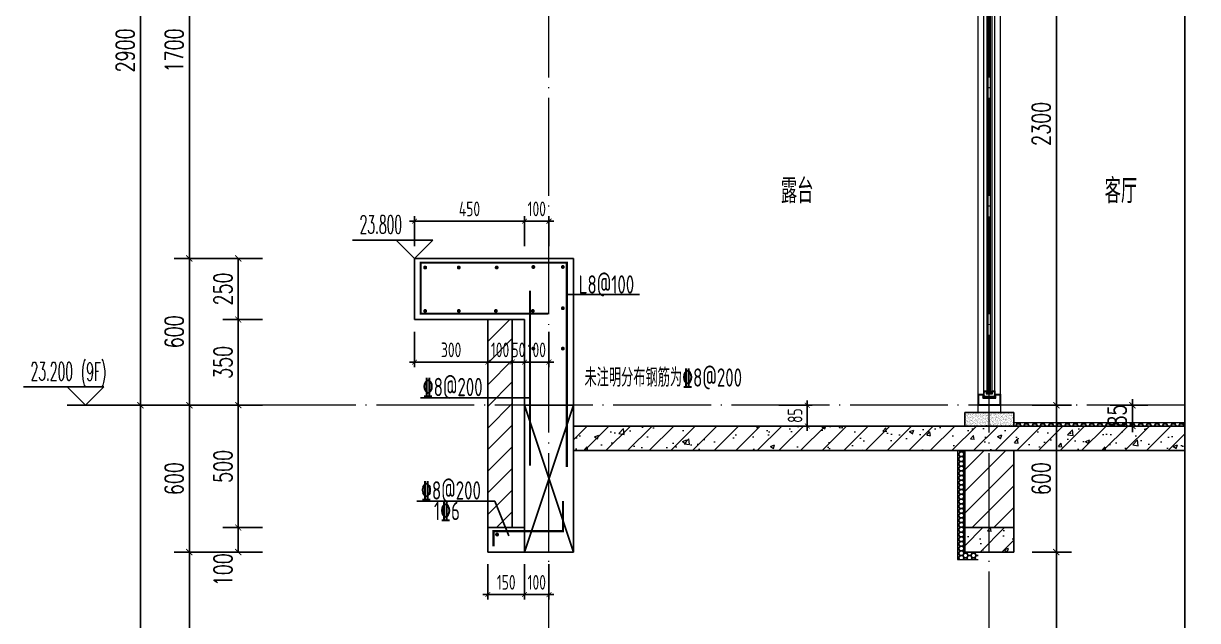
# Model space of a CAD drawing. Extents: x -1058961 to 23600, y -449123 to 2751847.
# Drawn here: x -97364 to -92565, y -19283 to -16843 of the extents above; entities that cross this region are included whole.
import ezdxf

# ---------------------------------------------------------------- set-up
doc = ezdxf.new("R2010")
doc.units = 0
doc.header["$LTSCALE"] = 1000
doc.linetypes.add('DOTE', pattern=[2.42, 2, -0.2, 0.02, -0.2])
doc.layers.get('0').update_dxf_attribs({"linetype": 'CONTINUOUS'})
doc.layers.get('DEFPOINTS').update_dxf_attribs({"linetype": 'CONTINUOUS'})
for name, color, linetype in [('DIM', 2, 'CONTINUOUS'), ('DIM_ELEV', 3, 'CONTINUOUS'), ('DIM_SYMB', 3, 'CONTINUOUS'), ('PUB_DIM', 3, 'CONTINUOUS'), ('PUB_TEXT', 2, 'CONTINUOUS'), ('REIN', 6, 'CONTINUOUS'), ('S-大样-砼线', 7, 'CONTINUOUS'), ('S-引出线', 40, 'CONTINUOUS'), ('TEXT', 2, 'CONTINUOUS'), ('WALL', 5, 'CONTINUOUS'), ('立面-看线', 251, 'CONTINUOUS')]:
    doc.layers.add(name, color=color, linetype=linetype)
for name, color, linetype, lineweight in [('DOTE', 19, 'DOTE', 9), ('PUB_HATCH', 8, 'CONTINUOUS', 9), ('S_WINDOW', 144, 'CONTINUOUS', 15), ('细细', 250, 'CONTINUOUS', 0)]:
    doc.layers.add(name, color=color, linetype=linetype, lineweight=lineweight)
doc.styles.add('_TCH_DIM', font='SIMPLEX.shx', dxfattribs={"width": 0.7, "bigfont": 'GBCBIG.shx'})
doc.styles.add('_TCH_DIM_T3', font='SIMPLEX', dxfattribs={"width": 0.705882, "bigfont": 'GBCBIG'})
doc.styles.add('TSSD_DIMENSION', font='Tssdeng.shx', dxfattribs={"width": 0.7, "bigfont": 'tssdchn.shx'})
doc.styles.add('TSSD_REIN', font='tssdeng.shx', dxfattribs={"width": 0.7, "height": 300, "bigfont": 'tssdchn.shx'})
doc.dimstyles.new('_TCH_ARCH&&25', dxfattribs={"dimtxt": 74.375, "dimasz": 25, "dimexe": 62.5, "dimexo": 75, "dimgap": 25, "dimtad": 1, "dimdec": 0, "dimzin": 0, "dimdsep": 46, "dimtxsty": '_TCH_DIM_T3', "dimblk": 'ARCHTICK', "dimcen": 0.09, "dimclrt": 7, "dimazin": 0, "dimtfac": 1, "dimtdec": 0, "dimtix": 1, "dimtmove": 2, "dimatfit": 3, "dimldrblk": 'ARCHTICK', "dimfxl": 0, "dimtolj": 1, "dimtzin": 0, "dimarcsym": 0})
doc.dimstyles.new('TSSD_20_20', dxfattribs={"dimtxt": 60, "dimasz": 20, "dimexe": 20, "dimexo": 50, "dimgap": 20, "dimtad": 1, "dimdec": 0, "dimzin": 0, "dimdsep": 46, "dimtxsty": 'TSSD_DIMENSION', "dimblk": 'ARCHTICK', "dimblk1": 'ARCHTICK', "dimblk2": 'ARCHTICK', "dimcen": 0, "dimdle": 20, "dimclrt": 7, "dimadec": 0, "dimazin": 0, "dimtfac": 1, "dimtdec": 0, "dimtix": 1, "dimtmove": 2, "dimatfit": 3, "dimfxl": 0, "dimtolj": 1, "dimtzin": 0, "dimarcsym": 0})
pattern_1 = [(315, (145053.3697, 680712.4302), (-1.76776695, -1.76776695), []), (315, (145054.5482, 680712.4302), (-1.76776695, -1.76776695), [])]
pattern_2 = [(315, (145053.3697, 678374.192), (-1.76776695, -1.76776695), []), (315, (145054.5482, 678374.192), (-1.76776695, -1.76776695), [])]
pattern_3 = [(45, (-668291.086, 135584.79), (-44.1941915, 44.1941915), [])]
pattern_4 = [(45, (-668291.086, 135539.91), (-44.194174, 44.194174), []), (50, (-668291.09, 135539.91), (179.315046, -15.688034), [18.75, -206.25]), (355, (-668291.09, 135539.91), (-34.687833, 188.048033), [15, -165]), (100.4514, (-668276.14, 135538.6), (144.627345, 172.359886), [15.93505, -175.28553]), (46.1842, (-668291.09, 135589.9), (266.81026, -41.37975), [28.125, -309.375]), (96.6356, (-668268.85, 135586.46), (233.66568, 243.52947), [23.90257, -262.92825]), (351.1842, (-668291.1, 135589.9), (233.66549, 243.52965), [22.5, -247.5]), (21, (-668266.09, 135577.41), (149.226763, -100.654723), [18.75, -206.25]), (326, (-668266.09, 135577.41), (60.828833, 181.28751), [15, -165]), (71.4514, (-668253.65, 135569.02), (210.055657, 80.632624), [15.93505, -175.28553]), (37.5, (-668291.086, 135539.91), (3.039964, 83.2234635), [0, -163, 0, -167.5, 0, -165.625]), (7.5, (-668291.09, 135539.91), (65.767384, 98.602928), [0, -95.5, 0, -159.25, 0, -63.125]), (327.5, (-668346.836, 135539.91), (133.455609, -5.638718), [0, -62.5, 0, -195, 0, -258.75]), (317.5, (-668371.84, 135539.91), (145.796542, 25.026246), [0, -81.25, 0, -129.5, 0, -183.75])]

# ---------------------------------------------------------------- blocks, each defined once
blk = doc.blocks.new('afzdfsregf')
at = {"layer": '细细'}
h = blk.add_hatch(dxfattribs=at)
h.set_pattern_fill('金属', color=256, style=0)
h.set_pattern_definition(pattern_1)
h.paths.add_polyline_path([(221063.8, 608913.8), (221043.8, 608913.8), (221043.8, 608927.3), (220993.8, 608927.3), (220993.8, 608913.8), (220973.8, 608913.8), (220973.8, 608958.8), (221063.8, 608958.8)])
h.paths.add_polyline_path([(221045.8, 608929.3), (221045.8, 608915.8), (221061.8, 608915.8), (221061.8, 608956.8), (220975.8, 608956.8), (220975.8, 608915.8), (220991.8, 608915.8), (220991.8, 608929.3)], flags=16)
h = blk.add_hatch(dxfattribs=at)
h.set_pattern_fill('金属', color=256, style=0)
h.set_pattern_definition(pattern_1)
h.paths.add_polyline_path([(220996.3, 608925.3), (220996.3, 608900.3), (221008.3, 608900.3), (221008.3, 608910.3), (221029.3, 608910.3), (221029.3, 608900.3), (221041.3, 608900.3), (221041.3, 608925.3)])
h.paths.add_polyline_path([(221039.3, 608923.3), (221039.3, 608902.3), (221031.3, 608902.3), (221031.3, 608912.3), (221006.3, 608912.3), (221006.3, 608902.3), (220998.3, 608902.3), (220998.3, 608923.3)], flags=16)
h = blk.add_hatch(color=256, dxfattribs=at)
edge = h.paths.add_edge_path()
edge.add_line((221023.3, 608910.3), (221023.3, 608898.3))
edge.add_arc((221018.8, 608890), 9.44, 61.5175, 118.4825)
edge.add_line((221014.3, 608898.3), (221014.3, 608910.3))
edge.add_arc((221018.8, 608918.6), 9.44, 241.5175, 298.4825)
h = blk.add_hatch(color=256, dxfattribs=at)
edge = h.paths.add_edge_path()
edge.add_line((221023.3, 606707.3), (221023.3, 606719.3))
edge.add_arc((221018.8, 606727.6), 9.44, 241.5175, 298.4825, ccw=False)
edge.add_line((221014.3, 606719.3), (221014.3, 606707.3))
edge.add_arc((221018.8, 606699), 9.44, 61.5175, 118.4825, ccw=False)
h = blk.add_hatch(dxfattribs=at)
h.set_pattern_fill('金属', color=256, style=0)
h.set_pattern_definition(pattern_2)
h.paths.add_polyline_path([(221063.8, 606703.8), (221043.8, 606703.8), (221043.8, 606690.3), (220993.8, 606690.3), (220993.8, 606703.8), (220973.8, 606703.8), (220973.8, 606658.8), (221063.8, 606658.8)])
h.paths.add_polyline_path([(221045.8, 606688.3), (221045.8, 606701.8), (221061.8, 606701.8), (221061.8, 606660.8), (220975.8, 606660.8), (220975.8, 606701.8), (220991.8, 606701.8), (220991.8, 606688.3)], flags=16)
h = blk.add_hatch(dxfattribs=at)
h.set_pattern_fill('金属', color=256, style=0)
h.set_pattern_definition(pattern_2)
h.paths.add_polyline_path([(220996.3, 606692.3), (220996.3, 606717.3), (221008.3, 606717.3), (221008.3, 606707.3), (221029.3, 606707.3), (221029.3, 606717.3), (221041.3, 606717.3), (221041.3, 606692.3)])
h.paths.add_polyline_path([(221039.3, 606694.3), (221039.3, 606715.3), (221031.3, 606715.3), (221031.3, 606705.3), (221006.3, 606705.3), (221006.3, 606715.3), (220998.3, 606715.3), (220998.3, 606694.3)], flags=16)
at = {"layer": 'S_WINDOW'}
for p, q in [((220973.8, 606703.8), (220973.8, 608913.8)), ((220996.3, 606717.3), (220996.3, 608900.3)), ((221041.3, 606717.3), (221041.3, 608900.3)), ((221063.8, 606703.8), (221063.8, 608913.8))]:
    blk.add_line(p, q, dxfattribs=at)
for points in [[(220973.8, 608958.8), (220973.8, 608913.8), (220993.8, 608913.8), (220993.8, 608927.3), (221043.8, 608927.3), (221043.8, 608913.8), (221063.8, 608913.8), (221063.8, 608958.8)], [(220975.8, 608956.8), (220975.8, 608915.8), (220991.8, 608915.8), (220991.8, 608929.3), (221045.8, 608929.3), (221045.8, 608915.8), (221061.8, 608915.8), (221061.8, 608956.8)], [(220996.3, 608925.3), (220996.3, 608900.3), (221008.3, 608900.3), (221008.3, 608910.3), (221029.3, 608910.3), (221029.3, 608900.3), (221041.3, 608900.3), (221041.3, 608925.3)], [(220998.3, 608923.3), (220998.3, 608902.3), (221006.3, 608902.3), (221006.3, 608912.3), (221031.3, 608912.3), (221031.3, 608902.3), (221039.3, 608902.3), (221039.3, 608923.3)], [(220973.8, 606658.8), (220973.8, 606703.8), (220993.8, 606703.8), (220993.8, 606690.3), (221043.8, 606690.3), (221043.8, 606703.8), (221063.8, 606703.8), (221063.8, 606658.8)], [(220975.8, 606660.8), (220975.8, 606701.8), (220991.8, 606701.8), (220991.8, 606688.3), (221045.8, 606688.3), (221045.8, 606701.8), (221061.8, 606701.8), (221061.8, 606660.8)], [(220996.3, 606692.3), (220996.3, 606717.3), (221008.3, 606717.3), (221008.3, 606707.3), (221029.3, 606707.3), (221029.3, 606717.3), (221041.3, 606717.3), (221041.3, 606692.3)], [(220998.3, 606694.3), (220998.3, 606715.3), (221006.3, 606715.3), (221006.3, 606705.3), (221031.3, 606705.3), (221031.3, 606715.3), (221039.3, 606715.3), (221039.3, 606694.3)]]:
    blk.add_lwpolyline(points, close=True, dxfattribs=at)
at = {"layer": '细细'}
for points in [[(221008.3, 608900.3), (221008.3, 606717.3)], [(221014.3, 606719.3), (221014.3, 608910.3)], [(221023.3, 606719.3), (221023.3, 608910.3)], [(221029.3, 608900.3), (221029.3, 606717.3)]]:
    blk.add_lwpolyline(points, dxfattribs=at)
for points in [[(221023.3, 608910.3), (221023.3, 608898.3, 0.253805), (221014.3, 608898.3), (221014.3, 608910.3, 0.253805)], [(221023.3, 606707.3), (221023.3, 606719.3, -0.253805), (221014.3, 606719.3), (221014.3, 606707.3, -0.253805)]]:
    blk.add_lwpolyline(points, format="xyb", close=True, dxfattribs=at)
blk = doc.blocks.new('_ArchTick')
at = {"color": 0, "linetype": 'ByBlock', "const_width": 0.15}
blk.add_lwpolyline([(-0.5, -0.5), (0.5, 0.5)], dxfattribs=at)
blk = doc.blocks.new('*D2237')
at = {"layer": 'DEFPOINTS', "color": 0}
for p in [(-94326.1, -18403.1), (-94160.1, -18403.1), (-94326.1, -18488.1)]:
    blk.add_point(p, dxfattribs=at)
at = {"layer": 'DIM', "color": 0, "lineweight": -2}
for p, q in [((-94276.1, -18403.1), (-94140.1, -18403.1)), ((-94160.1, -18403.1), (-94160.1, -18383.1)), ((-94160.1, -18488.1), (-94160.1, -18403.1)), ((-94276.1, -18488.1), (-94140.1, -18488.1)), ((-94160.1, -18488.1), (-94160.1, -18508.1))]:
    blk.add_line(p, q, dxfattribs=at)
at = {"layer": 'DIM', "color": 0, "lineweight": -2, "xscale": 20, "yscale": 20, "zscale": 20}
for p, rotation in [((-94160.1, -18403.1), 270), ((-94160.1, -18488.1), 90)]:
    blk.add_blockref('_ArchTick', p, dxfattribs=dict(at, rotation=rotation))
at = {"layer": 'DIM', "color": 7, "insert": (-94210.1, -18445.6), "char_height": 60, "attachment_point": 5, "rotation": 90, "style": 'TSSD_DIMENSION'}
blk.add_mtext('\\A1;85', dxfattribs=at)
blk = doc.blocks.new('*D2238')
at = {"layer": 'DEFPOINTS', "color": 0}
for p in [(-92997, -18403.1), (-92831, -18403.1), (-92997, -18488.1)]:
    blk.add_point(p, dxfattribs=at)
at = {"layer": 'PUB_DIM', "color": 0, "lineweight": -2}
for p, q in [((-92831, -18403.1), (-92831, -18378.1)), ((-92922, -18403.1), (-92768.5, -18403.1)), ((-92831, -18488.1), (-92831, -18403.1)), ((-92922, -18488.1), (-92768.5, -18488.1)), ((-92831, -18488.1), (-92831, -18513.1))]:
    blk.add_line(p, q, dxfattribs=at)
at = {"layer": 'PUB_DIM', "color": 0, "lineweight": -2, "xscale": 25, "yscale": 25, "zscale": 25}
for p, rotation in [((-92831, -18403.1), 270), ((-92831, -18488.1), 90)]:
    blk.add_blockref('_ArchTick', p, dxfattribs=dict(at, rotation=rotation))
at = {"layer": 'PUB_DIM', "color": 7, "insert": (-92893.2, -18445.6), "char_height": 74.38, "attachment_point": 5, "rotation": 90, "style": '_TCH_DIM_T3'}
blk.add_mtext('\\A1;85', dxfattribs=at)
blk = doc.blocks.new('*D1693')
at = {"layer": 'DEFPOINTS', "color": 0}
for p in [(-93315.9, -19003.1), (-93141.9, -19003.1), (-93315.9, -21303.1)]:
    blk.add_point(p, dxfattribs=at)
at = {"layer": 'PUB_DIM', "color": 0, "lineweight": -2}
for p, q in [((-93240.9, -19003.1), (-93079.4, -19003.1)), ((-93141.9, -21303.1), (-93141.9, -19003.1)), ((-93240.9, -21303.1), (-93079.4, -21303.1))]:
    blk.add_line(p, q, dxfattribs=at)
at = {"layer": 'PUB_DIM', "color": 0, "lineweight": -2, "xscale": 25, "yscale": 25, "zscale": 25}
for p, rotation in [((-93141.9, -19003.1), 90), ((-93141.9, -21303.1), 270)]:
    blk.add_blockref('_ArchTick', p, dxfattribs=dict(at, rotation=rotation))
at = {"layer": 'PUB_DIM', "color": 7, "insert": (-93204.1, -20153.1), "char_height": 74.38, "attachment_point": 5, "rotation": 90, "style": '_TCH_DIM_T3'}
blk.add_mtext('\\A1;2300', dxfattribs=at)
blk = doc.blocks.new('*D1694')
at = {"layer": 'DEFPOINTS', "color": 0}
for p in [(-93315.9, -18403.1), (-93141.9, -18403.1), (-93315.9, -19003.1)]:
    blk.add_point(p, dxfattribs=at)
at = {"layer": 'PUB_DIM', "color": 0, "lineweight": -2}
for p, q in [((-93240.9, -18403.1), (-93079.4, -18403.1)), ((-93141.9, -19003.1), (-93141.9, -18403.1)), ((-93240.9, -19003.1), (-93079.4, -19003.1))]:
    blk.add_line(p, q, dxfattribs=at)
at = {"layer": 'PUB_DIM', "color": 0, "lineweight": -2, "xscale": 25, "yscale": 25, "zscale": 25}
for p, rotation in [((-93141.9, -18403.1), 90), ((-93141.9, -19003.1), 270)]:
    blk.add_blockref('_ArchTick', p, dxfattribs=dict(at, rotation=rotation))
at = {"layer": 'PUB_DIM', "color": 7, "insert": (-93204.1, -18703.1), "char_height": 74.38, "attachment_point": 5, "rotation": 90, "style": '_TCH_DIM_T3'}
blk.add_mtext('\\A1;600', dxfattribs=at)
blk = doc.blocks.new('*D1695')
at = {"layer": 'DEFPOINTS', "color": 0}
for p in [(-93315.9, -16103.1), (-93141.9, -16103.1), (-93315.9, -18403.1)]:
    blk.add_point(p, dxfattribs=at)
at = {"layer": 'PUB_DIM', "color": 0, "lineweight": -2}
for p, q in [((-93240.9, -16103.1), (-93079.4, -16103.1)), ((-93141.9, -18403.1), (-93141.9, -16103.1)), ((-93240.9, -18403.1), (-93079.4, -18403.1))]:
    blk.add_line(p, q, dxfattribs=at)
at = {"layer": 'PUB_DIM', "color": 0, "lineweight": -2, "xscale": 25, "yscale": 25, "zscale": 25}
for p, rotation in [((-93141.9, -16103.1), 90), ((-93141.9, -18403.1), 270)]:
    blk.add_blockref('_ArchTick', p, dxfattribs=dict(at, rotation=rotation))
at = {"layer": 'PUB_DIM', "color": 7, "insert": (-93204.1, -17253.1), "char_height": 74.38, "attachment_point": 5, "rotation": 90, "style": '_TCH_DIM_T3'}
blk.add_mtext('\\A1;2300', dxfattribs=at)
blk = doc.blocks.new('*D1531')
at = {"layer": 'DEFPOINTS', "color": 0}
for p in [(-95315.9, -17650.8), (-95765.9, -17803.1), (-95315.9, -17803.1)]:
    blk.add_point(p, dxfattribs=at)
at = {"layer": 'DIM', "color": 0, "lineweight": -2}
for p, q in [((-95785.9, -17650.8), (-95295.9, -17650.8)), ((-95765.9, -17753.1), (-95765.9, -17630.8)), ((-95315.9, -17753.1), (-95315.9, -17630.8))]:
    blk.add_line(p, q, dxfattribs=at)
at = {"layer": 'DIM', "color": 0, "lineweight": -2, "xscale": 20, "yscale": 20, "zscale": 20, "rotation": 180}
blk.add_blockref('_ArchTick', (-95765.9, -17650.8), dxfattribs=at)
at = {"layer": 'DIM', "color": 0, "lineweight": -2, "xscale": 20, "yscale": 20, "zscale": 20}
blk.add_blockref('_ArchTick', (-95315.9, -17650.8), dxfattribs=at)
at = {"layer": 'DIM', "color": 7, "insert": (-95540.9, -17600.8), "char_height": 60, "attachment_point": 5, "style": 'TSSD_DIMENSION'}
blk.add_mtext('\\A1;450', dxfattribs=at)
blk = doc.blocks.new('*D1532')
at = {"layer": 'DEFPOINTS', "color": 0}
for p in [(-95215.9, -17650.8), (-95315.9, -17803.1), (-95215.9, -17803.1)]:
    blk.add_point(p, dxfattribs=at)
at = {"layer": 'DIM', "color": 0, "lineweight": -2}
for p, q in [((-95315.9, -17650.8), (-95335.9, -17650.8)), ((-95315.9, -17753.1), (-95315.9, -17630.8)), ((-95315.9, -17650.8), (-95215.9, -17650.8)), ((-95215.9, -17753.1), (-95215.9, -17630.8)), ((-95215.9, -17650.8), (-95195.9, -17650.8))]:
    blk.add_line(p, q, dxfattribs=at)
at = {"layer": 'DIM', "color": 0, "lineweight": -2, "xscale": 20, "yscale": 20, "zscale": 20}
blk.add_blockref('_ArchTick', (-95315.9, -17650.8), dxfattribs=at)
at = {"layer": 'DIM', "color": 0, "lineweight": -2, "xscale": 20, "yscale": 20, "zscale": 20, "rotation": 180}
blk.add_blockref('_ArchTick', (-95215.9, -17650.8), dxfattribs=at)
at = {"layer": 'DIM', "color": 7, "insert": (-95265.9, -17600.8), "char_height": 60, "attachment_point": 5, "style": 'TSSD_DIMENSION'}
blk.add_mtext('\\A1;100', dxfattribs=at)
blk = doc.blocks.new('*D1538')
at = {"layer": 'DEFPOINTS', "color": 0}
for p in [(-95765.9, -18053.1), (-95465.9, -18053.1), (-95465.9, -18226.8)]:
    blk.add_point(p, dxfattribs=at)
at = {"layer": 'DIM', "color": 0, "lineweight": -2}
for p, q in [((-95765.9, -18103.1), (-95765.9, -18246.8)), ((-95465.9, -18103.1), (-95465.9, -18246.8)), ((-95785.9, -18226.8), (-95445.9, -18226.8))]:
    blk.add_line(p, q, dxfattribs=at)
at = {"layer": 'DIM', "color": 0, "lineweight": -2, "xscale": 20, "yscale": 20, "zscale": 20, "rotation": 180}
blk.add_blockref('_ArchTick', (-95765.9, -18226.8), dxfattribs=at)
at = {"layer": 'DIM', "color": 0, "lineweight": -2, "xscale": 20, "yscale": 20, "zscale": 20}
blk.add_blockref('_ArchTick', (-95465.9, -18226.8), dxfattribs=at)
at = {"layer": 'DIM', "color": 7, "insert": (-95615.9, -18176.8), "char_height": 60, "attachment_point": 5, "style": 'TSSD_DIMENSION'}
blk.add_mtext('\\A1;300', dxfattribs=at)
blk = doc.blocks.new('*D1539')
at = {"layer": 'DEFPOINTS', "color": 0}
for p in [(-95465.9, -18053.1), (-95365.9, -18053.1), (-95365.9, -18226.8)]:
    blk.add_point(p, dxfattribs=at)
at = {"layer": 'DIM', "color": 0, "lineweight": -2}
for p, q in [((-95465.9, -18103.1), (-95465.9, -18246.8)), ((-95365.9, -18103.1), (-95365.9, -18246.8)), ((-95465.9, -18226.8), (-95485.9, -18226.8)), ((-95465.9, -18226.8), (-95365.9, -18226.8)), ((-95365.9, -18226.8), (-95345.9, -18226.8))]:
    blk.add_line(p, q, dxfattribs=at)
at = {"layer": 'DIM', "color": 0, "lineweight": -2, "xscale": 20, "yscale": 20, "zscale": 20}
blk.add_blockref('_ArchTick', (-95465.9, -18226.8), dxfattribs=at)
at = {"layer": 'DIM', "color": 0, "lineweight": -2, "xscale": 20, "yscale": 20, "zscale": 20, "rotation": 180}
blk.add_blockref('_ArchTick', (-95365.9, -18226.8), dxfattribs=at)
at = {"layer": 'DIM', "color": 7, "insert": (-95415.9, -18176.8), "char_height": 60, "attachment_point": 5, "style": 'TSSD_DIMENSION'}
blk.add_mtext('\\A1;100', dxfattribs=at)
blk = doc.blocks.new('*D1540')
at = {"layer": 'DEFPOINTS', "color": 0}
for p in [(-95365.9, -18053.1), (-95315.9, -18053.1), (-95315.9, -18226.8)]:
    blk.add_point(p, dxfattribs=at)
at = {"layer": 'DIM', "color": 0, "lineweight": -2}
for p, q in [((-95365.9, -18103.1), (-95365.9, -18246.8)), ((-95315.9, -18103.1), (-95315.9, -18246.8)), ((-95365.9, -18226.8), (-95385.9, -18226.8)), ((-95365.9, -18226.8), (-95315.9, -18226.8)), ((-95315.9, -18226.8), (-95295.9, -18226.8))]:
    blk.add_line(p, q, dxfattribs=at)
at = {"layer": 'DIM', "color": 0, "lineweight": -2, "xscale": 20, "yscale": 20, "zscale": 20}
blk.add_blockref('_ArchTick', (-95365.9, -18226.8), dxfattribs=at)
at = {"layer": 'DIM', "color": 0, "lineweight": -2, "xscale": 20, "yscale": 20, "zscale": 20, "rotation": 180}
blk.add_blockref('_ArchTick', (-95315.9, -18226.8), dxfattribs=at)
at = {"layer": 'DIM', "color": 7, "insert": (-95340.9, -18176.8), "char_height": 60, "attachment_point": 5, "style": 'TSSD_DIMENSION'}
blk.add_mtext('\\A1;50', dxfattribs=at)
blk = doc.blocks.new('*D1541')
at = {"layer": 'DEFPOINTS', "color": 0}
for p in [(-95315.9, -18053.1), (-95215.9, -18053.1), (-95215.9, -18226.8)]:
    blk.add_point(p, dxfattribs=at)
at = {"layer": 'DIM', "color": 0, "lineweight": -2}
for p, q in [((-95315.9, -18103.1), (-95315.9, -18246.8)), ((-95215.9, -18103.1), (-95215.9, -18246.8)), ((-95315.9, -18226.8), (-95335.9, -18226.8)), ((-95315.9, -18226.8), (-95215.9, -18226.8)), ((-95215.9, -18226.8), (-95195.9, -18226.8))]:
    blk.add_line(p, q, dxfattribs=at)
at = {"layer": 'DIM', "color": 0, "lineweight": -2, "xscale": 20, "yscale": 20, "zscale": 20}
blk.add_blockref('_ArchTick', (-95315.9, -18226.8), dxfattribs=at)
at = {"layer": 'DIM', "color": 0, "lineweight": -2, "xscale": 20, "yscale": 20, "zscale": 20, "rotation": 180}
blk.add_blockref('_ArchTick', (-95215.9, -18226.8), dxfattribs=at)
at = {"layer": 'DIM', "color": 7, "insert": (-95265.9, -18176.8), "char_height": 60, "attachment_point": 5, "style": 'TSSD_DIMENSION'}
blk.add_mtext('\\A1;100', dxfattribs=at)
blk = doc.blocks.new('*D1542')
at = {"layer": 'DEFPOINTS', "color": 0}
for p in [(-95465.9, -19003.1), (-95315.9, -19003.1), (-95315.9, -19176.8)]:
    blk.add_point(p, dxfattribs=at)
at = {"layer": 'DIM', "color": 0, "lineweight": -2}
for p, q in [((-95465.9, -19053.1), (-95465.9, -19196.8)), ((-95315.9, -19053.1), (-95315.9, -19196.8)), ((-95485.9, -19176.8), (-95295.9, -19176.8))]:
    blk.add_line(p, q, dxfattribs=at)
at = {"layer": 'DIM', "color": 0, "lineweight": -2, "xscale": 20, "yscale": 20, "zscale": 20, "rotation": 180}
blk.add_blockref('_ArchTick', (-95465.9, -19176.8), dxfattribs=at)
at = {"layer": 'DIM', "color": 0, "lineweight": -2, "xscale": 20, "yscale": 20, "zscale": 20}
blk.add_blockref('_ArchTick', (-95315.9, -19176.8), dxfattribs=at)
at = {"layer": 'DIM', "color": 7, "insert": (-95390.9, -19126.8), "char_height": 60, "attachment_point": 5, "style": 'TSSD_DIMENSION'}
blk.add_mtext('\\A1;150', dxfattribs=at)
blk = doc.blocks.new('*D1543')
at = {"layer": 'DEFPOINTS', "color": 0}
for p in [(-95315.9, -19003.1), (-95215.9, -19003.1), (-95215.9, -19176.8)]:
    blk.add_point(p, dxfattribs=at)
at = {"layer": 'DIM', "color": 0, "lineweight": -2}
for p, q in [((-95315.9, -19053.1), (-95315.9, -19196.8)), ((-95215.9, -19053.1), (-95215.9, -19196.8)), ((-95315.9, -19176.8), (-95335.9, -19176.8)), ((-95315.9, -19176.8), (-95215.9, -19176.8)), ((-95215.9, -19176.8), (-95195.9, -19176.8))]:
    blk.add_line(p, q, dxfattribs=at)
at = {"layer": 'DIM', "color": 0, "lineweight": -2, "xscale": 20, "yscale": 20, "zscale": 20}
blk.add_blockref('_ArchTick', (-95315.9, -19176.8), dxfattribs=at)
at = {"layer": 'DIM', "color": 0, "lineweight": -2, "xscale": 20, "yscale": 20, "zscale": 20, "rotation": 180}
blk.add_blockref('_ArchTick', (-95215.9, -19176.8), dxfattribs=at)
at = {"layer": 'DIM', "color": 7, "insert": (-95265.9, -19126.8), "char_height": 60, "attachment_point": 5, "style": 'TSSD_DIMENSION'}
blk.add_mtext('\\A1;100', dxfattribs=at)
blk = doc.blocks.new('*D1545')
at = {"layer": 'DEFPOINTS', "color": 0}
for p in [(-96486.1, -17803.1), (-96311.5, -17803.1), (-96311.5, -18053.1)]:
    blk.add_point(p, dxfattribs=at)
at = {"layer": 'PUB_DIM', "color": 0, "lineweight": -2}
for p, q in [((-96386.5, -17803.1), (-96548.6, -17803.1)), ((-96486.1, -18053.1), (-96486.1, -17803.1)), ((-96386.5, -18053.1), (-96548.6, -18053.1))]:
    blk.add_line(p, q, dxfattribs=at)
at = {"layer": 'PUB_DIM', "color": 0, "lineweight": -2, "xscale": 25, "yscale": 25, "zscale": 25}
for p, rotation in [((-96486.1, -17803.1), 90), ((-96486.1, -18053.1), 270)]:
    blk.add_blockref('_ArchTick', p, dxfattribs=dict(at, rotation=rotation))
at = {"layer": 'PUB_DIM', "color": 7, "insert": (-96548.3, -17928.1), "char_height": 74.38, "attachment_point": 5, "rotation": 90, "style": '_TCH_DIM_T3'}
blk.add_mtext('\\A1;250', dxfattribs=at)
blk = doc.blocks.new('*D1546')
at = {"layer": 'DEFPOINTS', "color": 0}
for p in [(-96486.1, -18053.1), (-96311.5, -18053.1), (-96311.5, -18403.1)]:
    blk.add_point(p, dxfattribs=at)
at = {"layer": 'PUB_DIM', "color": 0, "lineweight": -2}
for p, q in [((-96386.5, -18053.1), (-96548.6, -18053.1)), ((-96486.1, -18403.1), (-96486.1, -18053.1)), ((-96386.5, -18403.1), (-96548.6, -18403.1))]:
    blk.add_line(p, q, dxfattribs=at)
at = {"layer": 'PUB_DIM', "color": 0, "lineweight": -2, "xscale": 25, "yscale": 25, "zscale": 25}
for p, rotation in [((-96486.1, -18053.1), 90), ((-96486.1, -18403.1), 270)]:
    blk.add_blockref('_ArchTick', p, dxfattribs=dict(at, rotation=rotation))
at = {"layer": 'PUB_DIM', "color": 7, "insert": (-96548.3, -18228.1), "char_height": 74.38, "attachment_point": 5, "rotation": 90, "style": '_TCH_DIM_T3'}
blk.add_mtext('\\A1;350', dxfattribs=at)
blk = doc.blocks.new('*D1547')
at = {"layer": 'DEFPOINTS', "color": 0}
for p in [(-96486.1, -18403.1), (-96311.5, -18403.1), (-96311.5, -18903.1)]:
    blk.add_point(p, dxfattribs=at)
at = {"layer": 'PUB_DIM', "color": 0, "lineweight": -2}
for p, q in [((-96386.5, -18403.1), (-96548.6, -18403.1)), ((-96486.1, -18903.1), (-96486.1, -18403.1)), ((-96386.5, -18903.1), (-96548.6, -18903.1))]:
    blk.add_line(p, q, dxfattribs=at)
at = {"layer": 'PUB_DIM', "color": 0, "lineweight": -2, "xscale": 25, "yscale": 25, "zscale": 25}
for p, rotation in [((-96486.1, -18403.1), 90), ((-96486.1, -18903.1), 270)]:
    blk.add_blockref('_ArchTick', p, dxfattribs=dict(at, rotation=rotation))
at = {"layer": 'PUB_DIM', "color": 7, "insert": (-96548.3, -18653.1), "char_height": 74.38, "attachment_point": 5, "rotation": 90, "style": '_TCH_DIM_T3'}
blk.add_mtext('\\A1;500', dxfattribs=at)
blk = doc.blocks.new('*D1562')
at = {"layer": 'DEFPOINTS', "color": 0}
for p in [(-96686.1, -19003.1), (-96386.1, -19003.1), (-96386.1, -21203.1)]:
    blk.add_point(p, dxfattribs=at)
at = {"layer": 'PUB_DIM', "color": 0, "lineweight": -2}
for p, q in [((-96461.1, -19003.1), (-96748.6, -19003.1)), ((-96686.1, -21203.1), (-96686.1, -19003.1)), ((-96461.1, -21203.1), (-96748.6, -21203.1))]:
    blk.add_line(p, q, dxfattribs=at)
at = {"layer": 'PUB_DIM', "color": 0, "lineweight": -2, "xscale": 25, "yscale": 25, "zscale": 25}
for p, rotation in [((-96686.1, -19003.1), 90), ((-96686.1, -21203.1), 270)]:
    blk.add_blockref('_ArchTick', p, dxfattribs=dict(at, rotation=rotation))
at = {"layer": 'PUB_DIM', "color": 7, "insert": (-96748.3, -20103.1), "char_height": 74.38, "attachment_point": 5, "rotation": 90, "style": '_TCH_DIM_T3'}
blk.add_mtext('\\A1;2200', dxfattribs=at)
blk = doc.blocks.new('*D1563')
at = {"layer": 'DEFPOINTS', "color": 0}
for p in [(-96686.1, -18403.1), (-96386.1, -18403.1), (-96386.1, -19003.1)]:
    blk.add_point(p, dxfattribs=at)
at = {"layer": 'PUB_DIM', "color": 0, "lineweight": -2}
for p, q in [((-96461.1, -18403.1), (-96748.6, -18403.1)), ((-96686.1, -19003.1), (-96686.1, -18403.1)), ((-96461.1, -19003.1), (-96748.6, -19003.1))]:
    blk.add_line(p, q, dxfattribs=at)
at = {"layer": 'PUB_DIM', "color": 0, "lineweight": -2, "xscale": 25, "yscale": 25, "zscale": 25}
for p, rotation in [((-96686.1, -18403.1), 90), ((-96686.1, -19003.1), 270)]:
    blk.add_blockref('_ArchTick', p, dxfattribs=dict(at, rotation=rotation))
at = {"layer": 'PUB_DIM', "color": 7, "insert": (-96748.3, -18703.1), "char_height": 74.38, "attachment_point": 5, "rotation": 90, "style": '_TCH_DIM_T3'}
blk.add_mtext('\\A1;600', dxfattribs=at)
blk = doc.blocks.new('*D1564')
at = {"layer": 'DEFPOINTS', "color": 0}
for p in [(-96686.1, -17803.1), (-96386.1, -17803.1), (-96386.1, -18403.1)]:
    blk.add_point(p, dxfattribs=at)
at = {"layer": 'PUB_DIM', "color": 0, "lineweight": -2}
for p, q in [((-96461.1, -17803.1), (-96748.6, -17803.1)), ((-96686.1, -18403.1), (-96686.1, -17803.1)), ((-96461.1, -18403.1), (-96748.6, -18403.1))]:
    blk.add_line(p, q, dxfattribs=at)
at = {"layer": 'PUB_DIM', "color": 0, "lineweight": -2, "xscale": 25, "yscale": 25, "zscale": 25}
for p, rotation in [((-96686.1, -17803.1), 90), ((-96686.1, -18403.1), 270)]:
    blk.add_blockref('_ArchTick', p, dxfattribs=dict(at, rotation=rotation))
at = {"layer": 'PUB_DIM', "color": 7, "insert": (-96748.3, -18103.1), "char_height": 74.38, "attachment_point": 5, "rotation": 90, "style": '_TCH_DIM_T3'}
blk.add_mtext('\\A1;600', dxfattribs=at)
blk = doc.blocks.new('*D1565')
at = {"layer": 'DEFPOINTS', "color": 0}
for p in [(-96686.1, -16103.1), (-96386.1, -16103.1), (-96386.1, -17803.1)]:
    blk.add_point(p, dxfattribs=at)
at = {"layer": 'PUB_DIM', "color": 0, "lineweight": -2}
for p, q in [((-96461.1, -16103.1), (-96748.6, -16103.1)), ((-96686.1, -17803.1), (-96686.1, -16103.1)), ((-96461.1, -17803.1), (-96748.6, -17803.1))]:
    blk.add_line(p, q, dxfattribs=at)
at = {"layer": 'PUB_DIM', "color": 0, "lineweight": -2, "xscale": 25, "yscale": 25, "zscale": 25}
for p, rotation in [((-96686.1, -16103.1), 90), ((-96686.1, -17803.1), 270)]:
    blk.add_blockref('_ArchTick', p, dxfattribs=dict(at, rotation=rotation))
at = {"layer": 'PUB_DIM', "color": 7, "insert": (-96748.3, -16953.1), "char_height": 74.38, "attachment_point": 5, "rotation": 90, "style": '_TCH_DIM_T3'}
blk.add_mtext('\\A1;1700', dxfattribs=at)
blk = doc.blocks.new('*D1573')
at = {"layer": 'DEFPOINTS', "color": 0}
for p in [(-96886.1, -18403.1), (-96386.1, -18403.1), (-96386.1, -21303.1)]:
    blk.add_point(p, dxfattribs=at)
at = {"layer": 'PUB_DIM', "color": 0, "lineweight": -2}
for p, q in [((-96461.1, -18403.1), (-96948.6, -18403.1)), ((-96886.1, -21303.1), (-96886.1, -18403.1)), ((-96461.1, -21303.1), (-96948.6, -21303.1))]:
    blk.add_line(p, q, dxfattribs=at)
at = {"layer": 'PUB_DIM', "color": 0, "lineweight": -2, "xscale": 25, "yscale": 25, "zscale": 25}
for p, rotation in [((-96886.1, -18403.1), 90), ((-96886.1, -21303.1), 270)]:
    blk.add_blockref('_ArchTick', p, dxfattribs=dict(at, rotation=rotation))
at = {"layer": 'PUB_DIM', "color": 7, "insert": (-96948.3, -19853.1), "char_height": 74.38, "attachment_point": 5, "rotation": 90, "style": '_TCH_DIM_T3'}
blk.add_mtext('\\A1;2900', dxfattribs=at)
blk = doc.blocks.new('*D1574')
at = {"layer": 'DEFPOINTS', "color": 0}
for p in [(-96886.1, -15503.1), (-96386.1, -15503.1), (-96386.1, -18403.1)]:
    blk.add_point(p, dxfattribs=at)
at = {"layer": 'PUB_DIM', "color": 0, "lineweight": -2}
for p, q in [((-96461.1, -15503.1), (-96948.6, -15503.1)), ((-96886.1, -18403.1), (-96886.1, -15503.1)), ((-96461.1, -18403.1), (-96948.6, -18403.1))]:
    blk.add_line(p, q, dxfattribs=at)
at = {"layer": 'PUB_DIM', "color": 0, "lineweight": -2, "xscale": 25, "yscale": 25, "zscale": 25}
for p, rotation in [((-96886.1, -15503.1), 90), ((-96886.1, -18403.1), 270)]:
    blk.add_blockref('_ArchTick', p, dxfattribs=dict(at, rotation=rotation))
at = {"layer": 'PUB_DIM', "color": 7, "insert": (-96948.3, -16953.1), "char_height": 74.38, "attachment_point": 5, "rotation": 90, "style": '_TCH_DIM_T3'}
blk.add_mtext('\\A1;2900', dxfattribs=at)
blk = doc.blocks.new('A$C0F477415')
at = {"layer": 'REIN', "const_width": 9}
for points in [[(536.2, 974.1), (15.9, 974.1), (15.9, 1182.5), (613.7, 1182.5), (613.7, 347.5)], [(462.6, 353.1), (462.6, 1067.7)], [(313.9, 23.3), (313.9, 85.2), (597.8, 85.2), (597.8, 208.2)]]:
    blk.add_lwpolyline(points, dxfattribs=at)
at = {"layer": 'REIN', "const_width": 8}
for points in [[(30.2, 1162.9, 1), (38.2, 1162.9, 1)], [(167.7, 1162.9, 1), (175.7, 1162.9, 1)], [(322.5, 1162.9, 1), (330.5, 1162.9, 1)], [(472.3, 1165.1, 1), (480.3, 1165.1, 1)], [(593, 1165.1, 1), (601, 1165.1, 1)], [(30.2, 985.4, 1), (38.2, 985.4, 1)], [(167.7, 985.4, 1), (175.7, 985.4, 1)], [(319.2, 985.4, 1), (327.2, 985.4, 1)], [(470.4, 985.4, 1), (478.4, 985.4, 1)], [(593, 996.6, 1), (601, 996.6, 1)], [(472.3, 831.7, 1), (480.3, 831.7, 1)], [(593, 831.7, 1), (601, 831.7, 1)], [(324.2, 71.6, 1), (332.2, 71.6, 1)]]:
    blk.add_lwpolyline(points, format="xyb", close=True, dxfattribs=at)
at = {"layer": 'S-大样-砼线'}
for p, q in [((440.4, 600), (640.4, 0)), ((640.4, 600), (440.4, 0))]:
    blk.add_line(p, q, dxfattribs=at)
blk.add_lwpolyline([(640.4, 600), (440.4, 600), (440.4, 0), (640.4, 0)], close=True, dxfattribs=at)
at = {"layer": 'S-引出线'}
for p, q in [((609.7, 1052), (909.8, 1052)), ((15.5, 630.2), (462.6, 630.2))]:
    blk.add_line(p, q, dxfattribs=at)
blk.add_lwpolyline([(376.5, 66.1), (318.4, 207.7), (0, 207.7)], dxfattribs=at)
at = {"layer": 'TEXT', "style": 'TSSD_REIN', "width": 0.7}
for s, p in [('L8@100', (661.7, 1056.1)), ('%%1328@200', (23.9, 637)), ('未注明分布钢筋为%%1328@200', (685.5, 675.8)), ('%%1328@200', (17, 214.4)), ('1%%1326', (70.1, 130.4))]:
    blk.add_text(s, height=75, rotation=0, dxfattribs=at).set_placement(p)
blk = doc.blocks.new('*D3215')
at = {"layer": 'DEFPOINTS', "color": 0}
for p in [(-96486.1, -18903.1), (-96311.5, -18903.1), (-96311.5, -19003.1)]:
    blk.add_point(p, dxfattribs=at)
at = {"layer": 'PUB_DIM', "color": 0, "lineweight": -2}
for p, q in [((-96386.5, -18903.1), (-96548.6, -18903.1)), ((-96486.1, -19003.1), (-96486.1, -18903.1)), ((-96386.5, -19003.1), (-96548.6, -19003.1))]:
    blk.add_line(p, q, dxfattribs=at)
at = {"layer": 'PUB_DIM', "color": 0, "lineweight": -2, "xscale": 25, "yscale": 25, "zscale": 25}
for p, rotation in [((-96486.1, -18903.1), 90), ((-96486.1, -19003.1), 270)]:
    blk.add_blockref('_ArchTick', p, dxfattribs=dict(at, rotation=rotation))
at = {"layer": 'PUB_DIM', "color": 7, "insert": (-96548.3, -19075.5), "char_height": 74.38, "attachment_point": 5, "rotation": 90, "style": '_TCH_DIM_T3'}
blk.add_mtext('\\A1;100', dxfattribs=at)

msp = doc.modelspace()

# ---------------------------------------------------------------- hatches: boundary and pattern name
at = {"layer": 'PUB_HATCH'}
h = msp.add_hatch(dxfattribs=at)
h.set_pattern_fill('普通砖', color=256, scale=25, style=0)
h.set_pattern_definition(pattern_3)
h.paths.add_polyline_path([(-95465.91, -18053.12), (-95465.91, -18903.12), (-95365.91, -18903.12), (-95365.91, -18053.12)])
h = msp.add_hatch(dxfattribs=at)
h.set_pattern_fill('钢筋混凝土', color=256, scale=25, style=0)
h.set_pattern_definition(pattern_4)
h.paths.add_polyline_path([(-95115.91, -18488.12), (-95115.91, -18588.12), (-92617.38, -18588.12), (-92617.38, -18488.12)])
h = msp.add_hatch(dxfattribs=at)
h.set_pattern_fill('普通砖', color=256, scale=25, style=0)
h.set_pattern_definition(pattern_3)
h.paths.add_polyline_path([(-93515.91, -18903.12), (-93315.91, -18903.12), (-93315.91, -18588.12), (-93515.91, -18588.12)])
h = msp.add_hatch(dxfattribs=at)
h.set_pattern_fill('钢筋混凝土', color=256, scale=25, style=0)
h.set_pattern_definition(pattern_4)
h.paths.add_polyline_path([(-93515.91, -18903.12), (-93515.91, -19003.12), (-93315.91, -19003.12), (-93315.91, -18903.12)])
at = {"layer": '立面-看线'}
h = msp.add_hatch(dxfattribs=at)
h.set_pattern_fill('碎沙', color=256, scale=4)
h.set_pattern_definition([(37.5, (-894569.145, -403850.074), (-0.32000626, 9.78826475), [0, -7.7216, 0, -8.636, 0, -8.255]), (7.5, (-894569.145, -403850.074), (8.99046566, 14.33650201), [0, -4.1656, 0, -6.9596, 0, -2.667]), (327.5, (-894575.393, -403850.074), (15.819847405, 0.02874369), [0, -2.54, 0, -9.144, 0, -11.938]), (317.5, (-894575.393, -403850.074), (15.27112905, 4.45858647), [0, -1.27, 0, -5.9944, 0, -6.858])])
h.paths.add_polyline_path([(-93515.91, -18488.12), (-93315.91, -18488.12), (-93315.91, -18433.12), (-93515.91, -18433.12)])
h = msp.add_hatch(dxfattribs=at)
h.set_pattern_fill('HONEY', color=256, scale=7)
h.set_pattern_definition([(0, (-894669.145, -403850.074), (16.66875, 9.623705), [11.1125, -22.225]), (120, (-894669.145, -403850.074), (-16.66874801, 9.62370845), [11.1125, -22.225]), (60, (-894669.145, -403850.074), (1.99e-06, 19.24741345), [-22.225, 11.1125])])
h.paths.add_polyline_path([(-92617.38, -18473.12), (-93315.91, -18473.12), (-93315.91, -18488.12), (-92617.38, -18488.12)])
h = msp.add_hatch(dxfattribs=at)
h.set_pattern_fill('HONEY', color=256, scale=7)
h.set_pattern_definition([(0, (-894569.145, -403850.074), (16.66875, 9.623705), [11.1125, -22.225]), (120, (-894569.145, -403850.074), (-16.66874801, 9.62370845), [11.1125, -22.225]), (60, (-894569.145, -403850.074), (1.99e-06, 19.24741345), [-22.225, 11.1125])])
h.paths.add_polyline_path([(-93545.91, -18588.12), (-93515.91, -18588.12), (-93515.91, -19003.12), (-93460.91, -19003.12), (-93460.91, -19033.12), (-93545.91, -19033.12)])

# ---------------------------------------------------------------- linework, layer by layer
at = {"layer": 'DIM_ELEV'}
for p, q in [((-95690.91, -17728.12), (-96018.91, -17728.12)), ((-95765.91, -17803.12), (-95840.91, -17728.12)), ((-95765.91, -17803.12), (-95690.91, -17728.12)), ((-97036.1, -18328.12), (-97364.1, -18328.12)), ((-97111.1, -18403.12), (-97186.1, -18328.12)), ((-97111.1, -18403.12), (-97036.1, -18328.12)), ((-96686.1, -18403.12), (-97186.1, -18403.12))]:
    msp.add_line(p, q, dxfattribs=at)
at = {"layer": 'DIM_SYMB'}
msp.add_lwpolyline([(-92617.38, -14983.12), (-92617.38, -24615), (-92564.88, -24634.11), (-92669.88, -24652.62), (-92617.38, -24671.25), (-92617.38, -34303.12)], dxfattribs=at)
at = {"layer": 'DOTE', "color": 1, "linetype": 'DOTE', "ltscale": 0.2}
for p, q in [((-95215.91, -34003.12), (-95215.91, -14403.12)), ((-93415.91, -34003.12), (-93415.91, -14403.12)), ((-92617.38, -18403.12), (-96386.1, -18403.12))]:
    msp.add_line(p, q, dxfattribs=at)
at = {"layer": 'PUB_HATCH', "color": 215}
msp.add_line((-93315.91, -18473.12), (-92617.38, -18473.12), dxfattribs=at)
msp.add_lwpolyline([(-93545.91, -18588.12), (-93545.91, -19033.12), (-93460.91, -19033.12)], dxfattribs=at)
at = {"layer": 'S_WINDOW'}
msp.add_lwpolyline([(-93460.91, -18403.12), (-93370.91, -18403.12), (-93370.91, -18433.12), (-93460.91, -18433.12)], close=True, dxfattribs=at)
at = {"layer": 'WALL'}
for p, q in [((-95115.91, -17803.12), (-95765.91, -17803.12)), ((-95765.91, -17803.12), (-95765.91, -18053.12)), ((-95115.91, -18488.12), (-95115.91, -17803.12)), ((-95765.91, -18053.12), (-95315.91, -18053.12)), ((-95465.91, -18053.12), (-95465.91, -18903.12)), ((-95365.91, -18053.12), (-95365.91, -18903.12)), ((-95315.91, -18053.12), (-95315.91, -18903.12)), ((-92617.38, -18488.12), (-95115.91, -18488.12)), ((-92617.38, -18588.12), (-92617.38, -18488.12)), ((-95115.91, -19003.12), (-95115.91, -18588.12)), ((-92617.38, -18588.12), (-95115.91, -18588.12)), ((-93515.91, -18903.12), (-93515.91, -18588.12)), ((-93515.91, -18588.12), (-93315.91, -18588.12)), ((-93315.91, -18903.12), (-93315.91, -18588.12)), ((-95315.91, -18903.12), (-95465.91, -18903.12)), ((-95465.91, -18903.12), (-95465.91, -19003.12)), ((-93515.91, -18903.12), (-93515.91, -19003.12)), ((-93315.91, -18903.12), (-93515.91, -18903.12)), ((-93315.91, -18903.12), (-93315.91, -19003.12)), ((-95465.91, -19003.12), (-95115.91, -19003.12)), ((-93315.91, -19003.12), (-93515.91, -19003.12))]:
    msp.add_line(p, q, dxfattribs=at)
msp.add_lwpolyline([(-93515.91, -18433.12), (-93315.91, -18433.12), (-93315.91, -18488.12), (-93515.91, -18488.12)], close=True, dxfattribs=at)

# ---------------------------------------------------------------- block references
msp.add_blockref('afzdfsregf', (-314434.67, -625061.88))
at = {"layer": 'TEXT'}
msp.add_blockref('A$C0F477415', (-95756.31, -19003.12), dxfattribs=at)

# ---------------------------------------------------------------- texts
at = {"layer": 'PUB_TEXT'}
for s, height, style, width, p in [('露台', 100, 'TSSD_REIN', 0.7, (-94267.99, -17577.5)), ('客厅', 100, 'TSSD_REIN', 0.7, (-92944.5, -17577.5)), ('23.800', 74.375, '_TCH_DIM', 0.494118, (-95990.01, -17701.87)), ('23.200', 74.375, '_TCH_DIM', 0.494118, (-97335.2, -18301.87)), ('(9F)', 74.375, '_TCH_DIM', 0.494118, (-97129.8, -18303.1))]:
    msp.add_text(s, height=height, dxfattribs=dict(at, style=style, width=width)).set_placement(p)

# ---------------------------------------------------------------- dimensions: what is measured, and where the dimension line sits
at = {"layer": 'DIM'}
for p1, p2, distance, picture, middle in [((-95765.91, -17803.12), (-95315.91, -17803.12), 152.32, '*D1531', (-95540.91, -17600.8)), ((-95315.91, -17803.12), (-95215.91, -17803.12), 152.32, '*D1532', (-95265.91, -17600.8)), ((-95765.91, -18053.12), (-95465.91, -18053.12), -173.71, '*D1538', (-95615.91, -18176.83)), ((-95465.91, -18053.12), (-95365.91, -18053.12), -173.71, '*D1539', (-95415.91, -18176.83)), ((-95365.91, -18053.12), (-95315.91, -18053.12), -173.71, '*D1540', (-95340.91, -18176.83)), ((-95315.91, -18053.12), (-95215.91, -18053.12), -173.71, '*D1541', (-95265.91, -18176.83)), ((-94326.08, -18488.12), (-94326.08, -18403.12), -165.96, '*D2237', (-94210.12, -18445.62)), ((-95465.91, -19003.12), (-95315.91, -19003.12), -173.71, '*D1542', (-95390.91, -19126.83)), ((-95315.91, -19003.12), (-95215.91, -19003.12), -173.71, '*D1543', (-95265.91, -19126.83))]:
    dim = msp.add_aligned_dim(p1=p1, p2=p2, distance=distance, dimstyle='TSSD_20_20', dxfattribs=at)
    dim.commit()
    dim.dimension.update_dxf_attribs({"geometry": picture, "text_midpoint": middle})
at = {"layer": 'PUB_DIM'}
for p1, p2, distance, picture, middle in [((-96386.1, -18403.12), (-96386.1, -15503.12), 500, '*D1574', (-96948.29, -16953.12)), ((-96386.1, -17803.12), (-96386.1, -16103.12), 300, '*D1565', (-96748.29, -16953.12)), ((-93315.91, -18403.12), (-93315.91, -16103.12), -173.97, '*D1695', (-93204.12, -17253.12)), ((-96386.1, -18403.12), (-96386.1, -17803.12), 300, '*D1564', (-96748.29, -18103.12)), ((-96311.49, -18053.12), (-96311.49, -17803.12), 174.61, '*D1545', (-96548.29, -17928.12)), ((-96311.49, -18403.12), (-96311.49, -18053.12), 174.61, '*D1546', (-96548.29, -18228.12)), ((-92996.96, -18488.12), (-92996.96, -18403.12), -165.96, '*D2238', (-92893.19, -18445.62)), ((-96386.1, -21303.12), (-96386.1, -18403.12), 500, '*D1573', (-96948.29, -19853.12)), ((-96386.1, -19003.13), (-96386.1, -18403.12), 300, '*D1563', (-96748.29, -18703.13)), ((-96311.49, -18903.12), (-96311.49, -18403.12), 174.61, '*D1547', (-96548.29, -18653.12)), ((-93315.91, -19003.13), (-93315.91, -18403.12), -173.97, '*D1694', (-93204.12, -18703.13)), ((-96386.1, -21203.12), (-96386.1, -19003.13), 300, '*D1562', (-96748.29, -20103.13)), ((-93315.91, -21303.12), (-93315.91, -19003.13), -173.97, '*D1693', (-93204.12, -20153.13))]:
    dim = msp.add_aligned_dim(p1=p1, p2=p2, distance=distance, dimstyle='_TCH_ARCH&&25', dxfattribs=at)
    dim.commit()
    dim.dimension.update_dxf_attribs({"geometry": picture, "text_midpoint": middle})
dim = msp.add_linear_dim(base=(-96486.1, -18903.12), p1=(-96311.49, -19003.12), p2=(-96311.49, -18903.12), angle=90, dimstyle='_TCH_ARCH&&25', dxfattribs=at)
dim.commit()
dim.dimension.update_dxf_attribs({"geometry": '*D3215', "text_midpoint": (-96548.29, -19075.54), "dimtype": 161})

doc.saveas('drawing.dxf')
